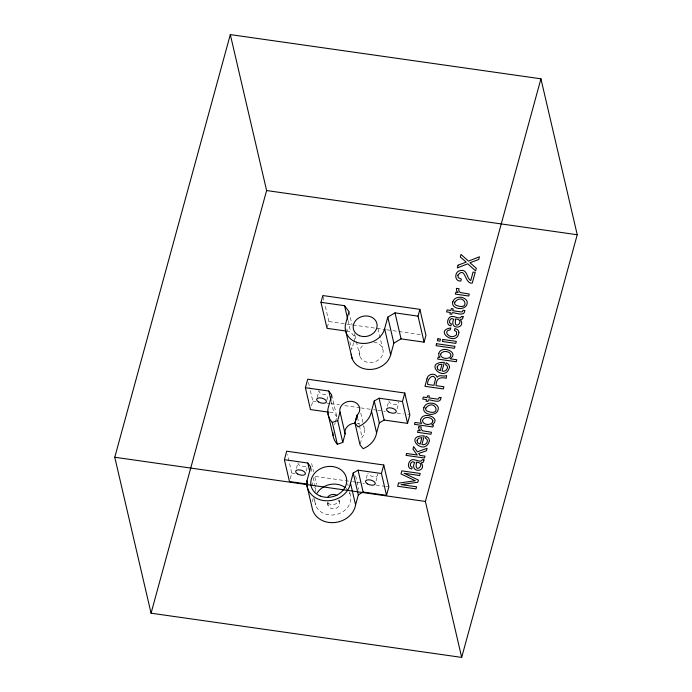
<?xml version="1.0" encoding="UTF-8"?>
<svg xmlns="http://www.w3.org/2000/svg" width="692" height="692" viewBox="0 0 692 692"><rect width="100%" height="100%" fill="white"/><g stroke="black" fill="none" stroke-linecap="round" stroke-linejoin="round"><path stroke-width="0.52" stroke-dasharray="3.46 2.59" d="M360.298 443.918L362.08 437.188A10.051 8.512 -13.1 0 0 363.335 426.722M327.299 327.377L328.89 321.555L325.015 304.904M290.242 478.708L291.79 473.051L287.431 454.324M311.512 405.789L312.801 401.075L309.653 387.546M296.444 468.38L297.993 462.723A5.026 2.431 15.3 0 0 301.539 466.2A5.026 2.431 15.3 0 0 307.343 465.958M317.204 397.338L319.003 390.738A5.026 2.431 15.3 0 0 321.944 393.99A5.026 2.431 15.3 0 0 327.705 394.405M306.132 471.062L307.161 467.29M326.892 400.019L328.181 395.305M353.647 342.67L351.718 349.737L349.538 340.377M353.923 341.658L355.031 337.618L354.062 333.457M312.334 501.57L313.139 498.629M314.748 492.747L315.82 488.82L313.156 477.376M334.686 424.689L335.231 422.726M335.499 421.748L336.84 416.835L331.996 396.032M366.327 478.319L367.616 473.605M387.338 406.342L388.887 400.685A5.026 2.431 15.3 0 0 394.336 404.621A5.026 2.431 15.3 0 0 398.263 402.017M376.015 481.001L377.564 475.343M397.026 409.024L398.575 403.367M328.89 321.555L345.957 323.986M347.021 324.133L385.418 329.6M386.491 329.747L391.819 330.508M392.883 330.664L422.751 334.911M346.502 331.113L350.602 331.702L355.031 337.618M312.801 401.075L316.002 401.524M326.667 403.047L329.868 403.497M330.932 403.652L339.469 404.863M344.798 405.624L359.736 407.752M360.8 407.899L372.53 409.569M373.602 409.725L376.794 410.174M377.867 410.33L385.332 411.394M397.061 413.063L403.462 413.972M407.726 414.577L409.863 414.88M329.626 412.285L333.881 412.89L336.84 416.835M291.79 473.051L294.991 473.51M315.258 476.39L351.519 481.554M352.583 481.701L355.783 482.16M356.856 482.307L364.321 483.371M376.05 485.04L384.579 486.26M385.652 486.407L388.852 486.865M314.644 487.237L315.82 488.82M378.022 328.709L382.624 348.474M354.918 335.248L356.129 340.455M356.371 341.493L359.762 356.06M348.976 311.608L352.124 325.136M347.938 320.258L350.602 331.702M346.874 328.925L347.358 331.01M360.766 413.089L363.43 424.533M363.672 425.58L364.399 428.703M357.479 417.414L359.174 424.706M359.416 425.744L362.08 437.188M323.077 296.583L324.046 300.743M355.619 475.862L358.759 489.391M331.217 401.447L333.881 412.89M347.652 483.673L348.137 485.758M349.59 491.995L350.074 494.079M339.08 499.823L339.564 501.899M308.442 382.339L309.411 386.499M328.086 505.558L327.117 501.397A6.029 5.112 -13.1 0 0 333.016 504.702A6.029 5.112 -13.1 0 0 338.673 500.394M311.668 463.571L313.606 471.901M314.817 477.099L316.512 484.383M310.976 468.008L312.187 473.216M312.386 482.791L312.87 484.876M313.943 497.773L315.63 505.056M373.818 342.056A12.067 10.216 -13.1 0 1 382.243 355.532A12.067 10.216 -13.1 0 1 364.727 361.345A12.067 10.216 -13.1 0 1 362.383 345.853M357.159 423.262A10.051 8.512 -13.1 0 1 359.589 423.902M338.924 500.714A6.029 5.112 -13.1 0 1 333.985 508.862A6.029 5.112 -13.1 0 1 328.553 501.613M346.026 488.241A18.096 15.328 -13.1 0 1 338.535 513.853A18.096 15.328 -13.1 0 1 314.99 499.096M377.252 473.994A5.026 2.431 15.3 0 1 373.948 476.676A5.026 2.431 15.3 0 1 367.867 473.311"/><path stroke-width="1.04" d="M332.887 432.552A22.118 18.736 -13.1 0 0 337.359 444.273L342.782 442.422L345.109 433.927L339.772 410.763A10.051 8.512 -13.1 0 1 352.072 401.403A10.051 8.512 -13.1 0 1 358.525 413.427L356.994 415.338L354.953 423.028L360.039 444.878L363.144 448.693A22.118 18.736 -13.1 0 0 376.586 432.924L379.328 422.89L374.242 401.031L379.06 398.194L402.459 401.516L407.545 423.374L384.138 420.044L379.328 422.89M114.768 457.256L230.315 34.6L540.936 78.801L577.232 234.744L461.685 657.4L151.064 613.198L114.768 457.256L425.398 501.458L461.685 657.4M151.064 613.198L266.602 190.542L230.315 34.6M346.502 331.113L327.039 328.345L320.984 302.335L322.835 295.545L419.897 309.35L425.952 335.369L424.092 342.159L401.066 338.881L393.852 343.145L390.669 354.797A20.103 17.032 -13.1 0 1 369.398 369.467A20.103 17.032 -13.1 0 1 351.251 354.235M307.551 484.115L289.472 481.546L284.386 459.687L286.704 451.201L383.766 465.007L388.852 486.865L386.525 495.351L363.127 492.021L358.318 494.867L355.576 504.901A22.118 18.736 -13.1 0 1 333.717 522.607A22.118 18.736 -13.1 0 1 312.04 507.487L306.954 485.628M328.562 412.138L310.483 409.56L305.397 387.71L307.715 379.216L404.777 393.03L409.863 414.88L407.545 423.374M307.706 483.829L306.98 480.706L310.734 466.97L307.784 463.017L284.386 459.687M342.782 442.422L337.696 420.572L340.023 412.069M390.669 354.797L384.614 328.778L387.797 317.135L395.011 312.87L418.037 316.14L424.092 342.159M355.576 504.901L350.489 483.051L353.231 473.017L358.041 470.171L381.439 473.501L386.525 495.351M357.159 415.131L354.953 423.028L358.058 426.843A22.118 18.736 -13.1 0 0 371.5 411.065L374.242 401.031M418.037 316.14L419.897 309.35M381.439 473.501L383.766 465.007M402.459 401.516L404.777 393.03M425.398 501.458L540.936 78.801M337.359 444.273L332.272 422.423L337.696 420.572M266.602 190.542L577.232 234.744M320.984 302.335L344.547 305.682L348.976 311.608L345.663 323.726A20.103 17.032 -13.1 0 0 360.766 343.267A20.103 17.032 -13.1 0 0 384.614 328.778M305.397 387.71L328.795 391.041L331.753 394.985L327.999 408.721A22.118 18.736 -13.1 0 0 332.272 422.423M395.011 312.87L401.066 338.881M387.797 317.135L393.852 343.145M379.06 398.194L384.138 420.044M371.5 411.065L376.586 432.924M344.547 305.682L347.695 319.211M346.087 332.575L352.142 358.586M356.994 415.338L357.479 417.414M358.041 470.171L363.127 492.021M353.231 473.017L358.318 494.867M328.795 391.041L330.975 400.4M327.973 413.652L333.051 435.502M307.784 463.017L309.722 471.347M345.109 433.927L344.858 432.612A10.051 8.512 -13.1 0 1 354.563 423.193M350.489 483.051A22.118 18.736 -13.1 0 1 325.768 500.766A22.118 18.736 -13.1 0 1 306.98 480.706M317.057 493.214A18.096 15.328 -13.1 0 1 345.204 487.575M327.584 497.444A6.029 5.112 -13.1 0 1 336.969 495.567M423.997 459.886L423.4 462.126L421.29 462.801C427.362 472.186 409.361 473.501 414.594 462.386L412.38 461.763C410.174 462.524 409.301 466.849 412.259 467.195L411.757 469.038C407.008 468.743 407.865 462.022 411.074 460.154C414.309 457.905 421.082 463.77 422.328 459.652L423.997 459.886M463.138 316.685L462.55 318.917L460.439 319.592C466.512 328.977 448.511 330.3 453.744 319.176L451.53 318.554C449.324 319.323 448.451 323.648 451.409 323.994L450.907 325.828C446.158 325.534 447.015 318.813 450.224 316.945C453.459 314.704 460.232 320.569 461.478 316.443L463.138 316.685M458.882 332.324C457.421 347.514 432.889 330.906 450.769 327.913L450.25 329.825C442.249 330.819 449.627 339.21 454.782 335.949A2.863 2.422 -13.1 0 0 456.504 334.539L456.469 331.736L454.402 330.413L454.921 328.501L457.066 329.401A4.758 4.031 -13.1 0 1 458.718 331.477L458.882 332.324M440.942 397.658C440.916 404.327 431.747 399.63 428.331 399.872L427.898 401.464L426.056 401.196L426.488 399.613L422.751 399.076L423.296 397.087L427.033 397.623L427.544 395.755L429.386 396.014L428.876 397.883L437.612 399.128L438.667 398.843L439.161 397.407L440.942 397.658M464.764 310.492C464.747 317.161 455.578 312.473 452.161 312.706L451.72 314.298L449.887 314.03L450.319 312.447L446.582 311.919L447.127 309.921L450.864 310.457L451.374 308.589L453.217 308.848L452.698 310.717L461.443 311.962L462.498 311.677L462.991 310.241L464.764 310.492M416.402 463.173C414.231 475.101 427.414 462.706 416.221 462.178L416.402 463.173M455.552 319.963C453.381 331.892 466.564 319.496 455.371 318.977L455.552 319.963M418.634 427.224L419.032 429.429L420.373 430.787L418.055 430.459L417.544 432.336L430.943 434.239L431.479 432.266L422.483 430.779L420.918 428.928L421.246 426.938L418.868 426.601L418.634 427.224M456.417 288.997L456.824 291.202L458.156 292.56L455.846 292.232L455.336 294.1L468.726 296.012L469.262 294.039L460.275 292.552L458.709 290.701L459.03 288.711L456.651 288.365L456.417 288.997M440.614 354.209C440.112 359.157 450.466 360.125 450.942 354.996C450.085 350.809 442.119 350.169 440.614 354.209M438.763 353.482L438.875 355.93L439.939 357.418L438.157 357.167L437.638 359.079L456.305 361.734L456.85 359.771L450.008 358.793C460.111 352.479 441.332 344.478 438.763 353.482M435.536 378.913L433.962 385.34L427.682 384.449C426.679 379.986 432.907 372.227 435.536 378.913M420.658 419.629L420.632 421.644L421.679 423.4L415.01 422.449L414.491 424.36L432.924 426.981L433.417 425.165L431.704 424.923C442.664 418.4 423.037 410.451 420.658 419.629M429.481 440.614C424.819 457.576 402.467 435.216 424.282 435.856L421.938 444.446C425.9 446.176 429.905 440.051 425.485 438.209L426.021 436.28L426.756 436.557L428.737 438.2L429.481 440.614M449.566 367.141C444.904 384.112 422.553 361.752 444.368 362.392L442.024 370.981C445.985 372.711 449.982 366.587 445.57 364.745L446.098 362.807L446.833 363.084L448.823 364.727L449.566 367.141M432.872 420.883C432.422 425.865 423.02 425.511 422.501 420.805C423.149 416.082 431.972 416.662 432.872 420.883M425.831 408.02L425.701 408.877A3.175 2.69 -13.1 0 0 426.687 410.866C442.75 417.89 435.138 397.26 425.831 408.02M457.888 275.217L458.234 277.691L461.348 279.092L460.803 281.09C453.788 281.385 454.445 271.03 460.578 270.529C467.463 268.954 466.477 278.158 470.724 280.623L473.068 272.068L475.188 272.371L472.247 283.123C464.444 284.248 465.655 265.59 457.888 275.217M454.765 302.17L454.635 303.027A3.175 2.69 -13.1 0 0 455.621 305.016C471.684 312.049 464.072 291.41 454.765 302.17M417.086 440.328L417.587 442.759L420.165 444.134L421.947 437.629L418.617 438.226L417.086 440.328M437.171 366.855L437.673 369.294L440.25 370.67L442.032 364.156L438.693 364.753L437.171 366.855M423.885 407.683L423.677 408.903A5.726 4.853 -13.1 0 0 424.784 412C428.91 416.428 439.316 414.664 438.235 407.38C436.064 401.749 425.632 401.464 423.885 407.683M452.819 301.833L452.611 303.053A5.726 4.853 -13.1 0 0 453.718 306.149C457.844 310.578 468.259 308.814 467.178 301.539C465.007 295.899 454.566 295.614 452.819 301.833M398.488 483.137L397.632 486.251L416.004 488.872L416.575 486.787L401.066 484.642L417.821 482.229L418.409 480.075L404.171 473.285L419.655 475.534L420.217 473.466L401.844 470.854L401.005 473.933L415.278 480.732L398.488 483.137M406.593 453.494L406.074 455.388L424.447 458L424.966 456.106L419.932 455.388L418.66 453.494L426.41 450.803L427.102 448.286L417.423 451.824L413.634 446.625L412.951 449.143L417.259 455.007L406.593 453.494M426.99 378.887L424.949 386.326L443.321 388.939L443.918 386.759L436.038 385.643C436.098 378.316 440 376.794 446.245 378.264L446.556 375.531C443.745 377.278 439.437 373.965 437.154 377.183C435.415 372.348 427.431 373.844 426.99 378.887M436.6 343.725L436.055 345.697L454.428 348.31L454.973 346.337L436.6 343.725M437.95 338.769L437.405 340.775L439.956 341.139L440.501 339.132L437.95 338.769M458.061 265.2L457.317 267.925L467.749 263.808L475.594 270.901L476.312 268.28L469.972 262.752L478.708 259.491L479.452 256.793L468.484 261.109L461.002 254.44L460.301 257.035L466.209 262.104L458.061 265.2M442.992 339.487L442.447 341.493L455.777 343.388L456.322 341.381L442.992 339.487M359.58 335.724A12.067 10.216 -13.1 0 0 377.105 325.076A12.067 10.216 -13.1 0 0 358.733 317.965A12.067 10.216 -13.1 0 0 359.58 335.724M318.528 401.922A5.026 2.431 15.3 0 0 326.373 401.905A5.026 2.431 15.3 0 0 319.687 397.874A5.026 2.431 15.3 0 0 318.528 401.922M388.411 411.861A5.026 2.431 15.3 0 0 396.257 411.852A5.026 2.431 15.3 0 0 389.57 407.822A5.026 2.431 15.3 0 0 388.411 411.861M297.508 473.899A5.026 2.431 15.3 0 0 305.362 473.89A5.026 2.431 15.3 0 0 298.676 469.859A5.026 2.431 15.3 0 0 297.508 473.899M367.391 483.846A5.026 2.431 15.3 0 0 375.246 483.838A5.026 2.431 15.3 0 0 368.559 479.798A5.026 2.431 15.3 0 0 367.391 483.846M320.18 495.991A18.096 15.328 -13.1 0 0 346.692 480.326A18.096 15.328 -13.1 0 0 319.341 469.314A18.096 15.328 -13.1 0 0 320.18 495.991"/></g></svg>
